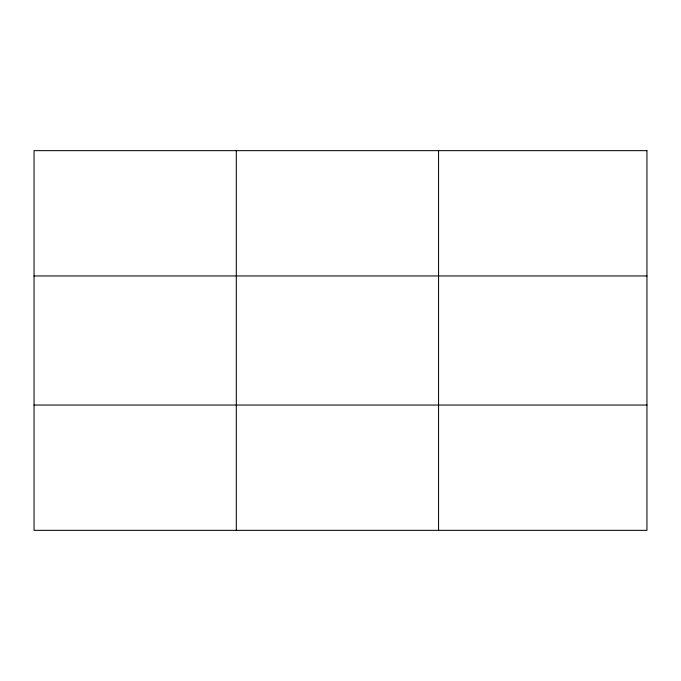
<?xml version="1.0" encoding="UTF-8"?>
<svg xmlns="http://www.w3.org/2000/svg" width="681" height="681" viewBox="0 0 681 681"><rect width="100%" height="100%" fill="white"/><g stroke="black" fill="none" stroke-linecap="round" stroke-linejoin="round"><path stroke-width="1.02" d="M236.307 530.346L236.307 150.654M438.564 530.346L438.564 150.654M34.05 275.95L646.95 275.95M34.05 405.05L646.95 405.05M646.95 150.654L646.95 530.346L34.05 530.346L34.05 150.654L646.95 150.654"/></g></svg>
